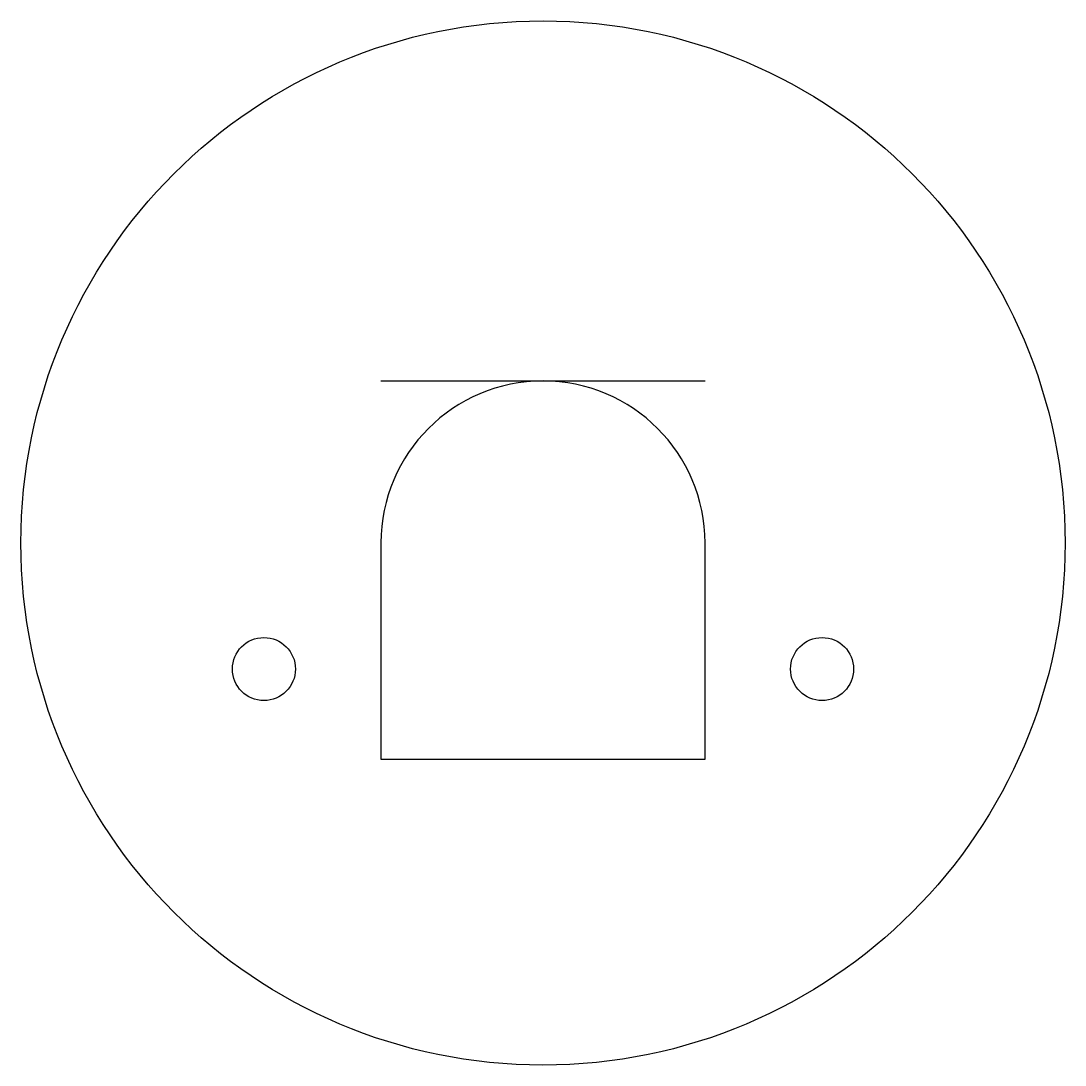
# Model space of a CAD drawing. Header units: millimetres. Extents: x -29 to 29, y -29 to 29.
import ezdxf

# ---------------------------------------------------------------- set-up
doc = ezdxf.new("R2010")
doc.units = ezdxf.units.MM
doc.layers.get('0').update_dxf_attribs({"linetype": 'CONTINUOUS'})

msp = doc.modelspace()

# ---------------------------------------------------------------- linework, layer by layer
msp.add_line((-9, 9), (9, 9))
msp.add_lwpolyline([(9, 0, 1), (-9, 0), (-9, -12), (9, -12)], format="xyb", close=True)
for centre, radius in [((0, 0), 29), ((-15.5, -7), 1.75), ((15.5, -7), 1.75)]:
    msp.add_circle(centre, radius)

doc.saveas('drawing.dxf')
